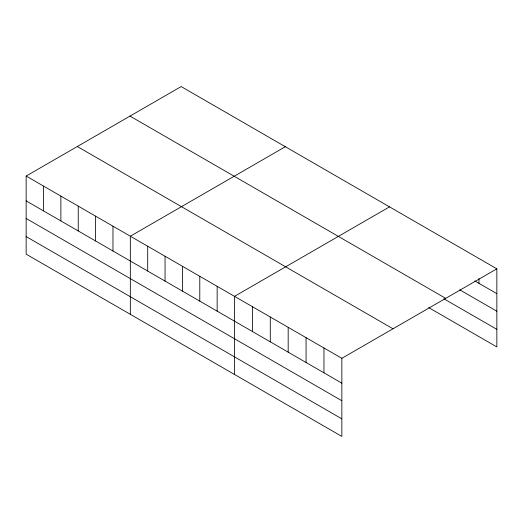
<?xml version="1.0" encoding="UTF-8"?>
<svg xmlns="http://www.w3.org/2000/svg" width="523" height="523" viewBox="0 0 523 523"><rect width="100%" height="100%" fill="white"/><g stroke="black" fill="none" stroke-linecap="round" stroke-linejoin="round"><path stroke-width="0.78" d="M341.846 400.729L341.846 358.32L26.15 176.055L26.15 254.165L341.846 436.43L341.846 400.729L26.15 218.464M428.729 307.616L496.85 346.945L496.85 268.835L181.154 86.57L26.15 176.055M285.336 146.715L130.332 236.206L130.332 314.316M389.511 206.86L234.513 296.351L234.513 374.461M341.846 358.32L496.85 268.835M474.832 280.943L496.85 293.658M459.697 289.788L496.85 311.237M130.005 116.099L445.701 298.365M443.87 298.77L496.85 329.359M77.299 146.525L392.995 328.79M26.15 200.878L341.846 383.143M26.15 236.579L341.846 418.851M478.963 278.524L478.963 283.329M323.959 347.998L323.959 372.814M306.066 337.668L306.066 362.485M288.18 327.339L288.18 352.162M270.286 317.01L270.286 341.833M252.4 306.681L252.4 331.504M217.15 286.329L217.15 311.152M199.786 276.301L199.786 301.124M182.422 266.279L182.422 291.102M165.059 256.257L165.059 281.073M147.695 246.228L147.695 271.051M112.968 226.178L112.968 251.001M95.604 216.156L95.604 240.979M78.241 206.127L78.241 230.95M60.877 196.105L60.877 220.928M43.514 186.083L43.514 210.906"/></g></svg>
